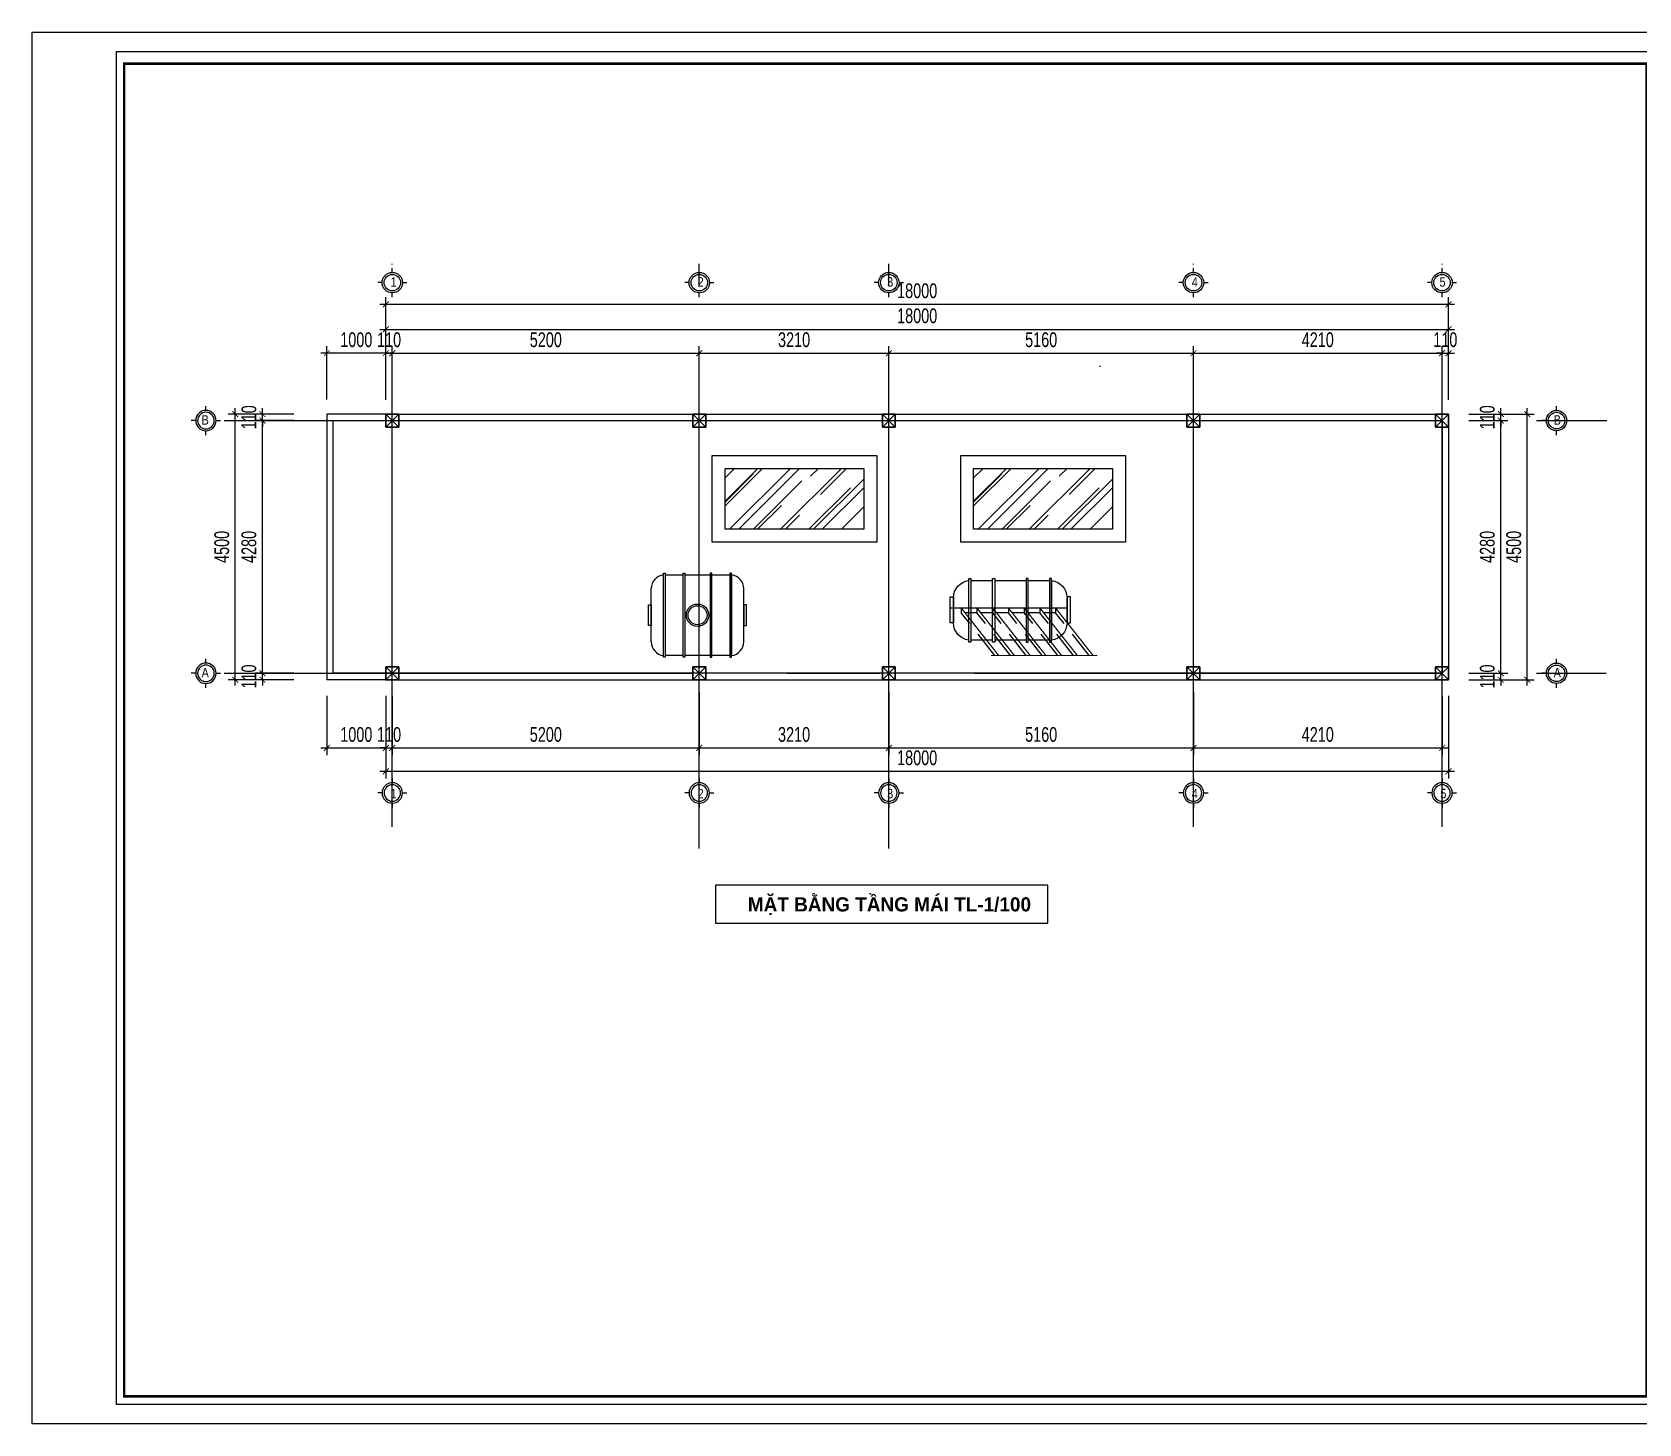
# Model space of a CAD drawing. Header units: inches. Extents: x 442278 to 842836, y -356313 to 59457.
# Drawn here: x 466328 to 493543, y -173391 to -149819 of the extents above; entities that cross this region are included whole.
import ezdxf
from ezdxf.enums import TextEntityAlignment as Align

# ---------------------------------------------------------------- set-up
doc = ezdxf.new("R2010")
doc.units = ezdxf.units.IN
doc.header["$LTSCALE"] = 250
doc.header["$MEASUREMENT"] = 0
doc.linetypes.add('CENTER', pattern=[50.8, 31.75, -6.35, 6.35, -6.35])
doc.linetypes.add('HIDDEN', pattern=[9.525, 6.35, -3.175])
for name, color, linetype in [('3', 9, 'Continuous'), ('CTN', 6, 'Continuous'), ('damvua', 7, 'Continuous'), ('DIM', 8, 'Continuous'), ('gsgsdfg', 31, 'Continuous'), ('HACTH250', 250, 'Continuous'), ('LA.BT', 7, 'Continuous'), ('LA.DIM', 251, 'Continuous'), ('LA.TEXT', 60, 'Continuous'), ('NETTHAY', 8, 'Continuous'), ('NTHAY', 8, 'Continuous'), ('TEXT', 7, 'Continuous'), ('TRUC', 251, 'CENTER')]:
    doc.layers.add(name, color=color, linetype=linetype)
doc.layers.add('KGX-TR', color=3, linetype='HIDDEN', lineweight=0)
doc.layers.add('PLUMPING', color=7, linetype='Continuous', lineweight=9)
doc.styles.add('AVANTH', font='')
doc.styles.add('KIEU1', font='', dxfattribs={"height": 250})
doc.styles.add('S.STEXT', font='arial.ttf', dxfattribs={"width": 0.7})
doc.styles.add('VnAvantH', font='', dxfattribs={"width": 0.7})
doc.styles.get('AVANTH').set_extended_font_data('.VnAvantH')
doc.styles.get('KIEU1').set_extended_font_data('.VnArial')
doc.styles.get('VnAvantH').set_extended_font_data('.VnAvantH')
doc.linetypes.add('TX', pattern='A,676.874288,-193.500228,["tx",AVANTH,S=240.510514,R=359.931402,X=0,Y=-131.162874],-560.72896,746.79278', length=2177.896256)
doc.dimstyles.new('S.DIM100', dxfattribs={"dimtxt": 250, "dimasz": 100, "dimexe": 120, "dimexo": 0, "dimgap": 100, "dimtad": 1, "dimdec": 0, "dimzin": 13, "dimdsep": 46, "dimtxsty": 'S.STEXT', "dimblk": 'ARCHTICK', "dimblk1": 'ARCHTICK', "dimcen": 0, "dimdle": 100, "dimclrd": 251, "dimclre": 251, "dimclrt": 60, "dimadec": 0, "dimazin": 0, "dimtfac": 1, "dimtdec": 0, "dimtix": 1, "dimtmove": 2, "dimatfit": 3, "dimfxl": 1, "dimtolj": 1, "dimtzin": 13, "dimarcsym": 0})

# ---------------------------------------------------------------- blocks, each defined once
blk = doc.blocks.new('_ArchTick')
at = {"color": 0, "linetype": 'ByBlock', "const_width": 0.15}
blk.add_lwpolyline([(-0.5, -0.5), (0.5, 0.5)], dxfattribs=at)
blk = doc.blocks.new('*D137')
at = {"layer": 'DEFPOINTS', "color": 0, "transparency": 16777216}
for p in [(477629, -155257), (472429, -156186), (477629, -156186)]:
    blk.add_point(p, dxfattribs=at)
at = {"layer": 'LA.DIM', "color": 251, "lineweight": -2, "transparency": 16777216}
for p, q in [((472329, -155257), (477729, -155257)), ((472429, -156186), (472429, -155137)), ((477629, -156186), (477629, -155137))]:
    blk.add_line(p, q, dxfattribs=at)
at = {"layer": 'LA.DIM', "color": 251, "lineweight": -2, "transparency": 16777216, "xscale": 100, "yscale": 100, "zscale": 100, "rotation": 180}
blk.add_blockref('_ArchTick', (472429, -155257), dxfattribs=at)
at = {"layer": 'LA.DIM', "color": 251, "lineweight": -2, "transparency": 16777216, "xscale": 100, "yscale": 100, "zscale": 100}
blk.add_blockref('_ArchTick', (477629, -155257), dxfattribs=at)
at = {"layer": 'LA.DIM', "color": 60, "transparency": 16777216, "insert": (475029, -155030), "char_height": 250, "attachment_point": 5, "style": 'S.STEXT'}
blk.add_mtext('\\A1;5200', dxfattribs=at)
blk = doc.blocks.new('*D138')
at = {"layer": 'DEFPOINTS', "color": 0, "transparency": 16777216}
for p in [(480839, -155257), (477629, -156186), (480839, -156186)]:
    blk.add_point(p, dxfattribs=at)
at = {"layer": 'LA.DIM', "color": 251, "lineweight": -2, "transparency": 16777216}
for p, q in [((477529, -155257), (480939, -155257)), ((477629, -156186), (477629, -155137)), ((480839, -156186), (480839, -155137))]:
    blk.add_line(p, q, dxfattribs=at)
at = {"layer": 'LA.DIM', "color": 251, "lineweight": -2, "transparency": 16777216, "xscale": 100, "yscale": 100, "zscale": 100, "rotation": 180}
blk.add_blockref('_ArchTick', (477629, -155257), dxfattribs=at)
at = {"layer": 'LA.DIM', "color": 251, "lineweight": -2, "transparency": 16777216, "xscale": 100, "yscale": 100, "zscale": 100}
blk.add_blockref('_ArchTick', (480839, -155257), dxfattribs=at)
at = {"layer": 'LA.DIM', "color": 60, "transparency": 16777216, "insert": (479234, -155030), "char_height": 250, "attachment_point": 5, "style": 'S.STEXT'}
blk.add_mtext('\\A1;3210', dxfattribs=at)
blk = doc.blocks.new('*D139')
at = {"layer": 'DEFPOINTS', "color": 0, "transparency": 16777216}
for p in [(485999, -155257), (480839, -156186), (485999, -156186)]:
    blk.add_point(p, dxfattribs=at)
at = {"layer": 'LA.DIM', "color": 251, "lineweight": -2, "transparency": 16777216}
for p, q in [((480739, -155257), (486099, -155257)), ((480839, -156186), (480839, -155137)), ((485999, -156186), (485999, -155137))]:
    blk.add_line(p, q, dxfattribs=at)
at = {"layer": 'LA.DIM', "color": 251, "lineweight": -2, "transparency": 16777216, "xscale": 100, "yscale": 100, "zscale": 100, "rotation": 180}
blk.add_blockref('_ArchTick', (480839, -155257), dxfattribs=at)
at = {"layer": 'LA.DIM', "color": 251, "lineweight": -2, "transparency": 16777216, "xscale": 100, "yscale": 100, "zscale": 100}
blk.add_blockref('_ArchTick', (485999, -155257), dxfattribs=at)
at = {"layer": 'LA.DIM', "color": 60, "transparency": 16777216, "insert": (483419, -155030), "char_height": 250, "attachment_point": 5, "style": 'S.STEXT'}
blk.add_mtext('\\A1;5160', dxfattribs=at)
blk = doc.blocks.new('*D140')
at = {"layer": 'DEFPOINTS', "color": 0, "transparency": 16777216}
for p in [(490209, -155257), (485999, -156045), (490209, -156045)]:
    blk.add_point(p, dxfattribs=at)
at = {"layer": 'LA.DIM', "color": 251, "lineweight": -2, "transparency": 16777216}
for p, q in [((485899, -155257), (490309, -155257)), ((485999, -156045), (485999, -155137)), ((490209, -156045), (490209, -155137))]:
    blk.add_line(p, q, dxfattribs=at)
at = {"layer": 'LA.DIM', "color": 251, "lineweight": -2, "transparency": 16777216, "xscale": 100, "yscale": 100, "zscale": 100, "rotation": 180}
blk.add_blockref('_ArchTick', (485999, -155257), dxfattribs=at)
at = {"layer": 'LA.DIM', "color": 251, "lineweight": -2, "transparency": 16777216, "xscale": 100, "yscale": 100, "zscale": 100}
blk.add_blockref('_ArchTick', (490209, -155257), dxfattribs=at)
at = {"layer": 'LA.DIM', "color": 60, "transparency": 16777216, "insert": (488104, -155030), "char_height": 250, "attachment_point": 5, "style": 'S.STEXT'}
blk.add_mtext('\\A1;4210', dxfattribs=at)
blk = doc.blocks.new('*D141')
at = {"layer": 'DEFPOINTS', "color": 0, "transparency": 16777216}
for p in [(490319, -155257), (490209, -156045), (490319, -156045)]:
    blk.add_point(p, dxfattribs=at)
at = {"layer": 'LA.DIM', "color": 251, "lineweight": -2, "transparency": 16777216}
for p, q in [((490209, -155257), (490109, -155257)), ((490209, -156045), (490209, -155137)), ((490209, -155257), (490319, -155257)), ((490319, -156045), (490319, -155137)), ((490319, -155257), (490419, -155257))]:
    blk.add_line(p, q, dxfattribs=at)
at = {"layer": 'LA.DIM', "color": 251, "lineweight": -2, "transparency": 16777216, "xscale": 100, "yscale": 100, "zscale": 100}
blk.add_blockref('_ArchTick', (490209, -155257), dxfattribs=at)
at = {"layer": 'LA.DIM', "color": 251, "lineweight": -2, "transparency": 16777216, "xscale": 100, "yscale": 100, "zscale": 100, "rotation": 180}
blk.add_blockref('_ArchTick', (490319, -155257), dxfattribs=at)
at = {"layer": 'LA.DIM', "color": 60, "transparency": 16777216, "insert": (490264, -155030), "char_height": 250, "attachment_point": 5, "style": 'S.STEXT'}
blk.add_mtext('\\A1;110', dxfattribs=at)
blk = doc.blocks.new('*D142')
at = {"layer": 'DEFPOINTS', "color": 0, "transparency": 16777216}
for p in [(472319, -155257), (472319, -156042), (472429, -156042)]:
    blk.add_point(p, dxfattribs=at)
at = {"layer": 'LA.DIM', "color": 251, "lineweight": -2, "transparency": 16777216}
for p, q in [((472319, -155257), (472219, -155257)), ((472319, -156042), (472319, -155137)), ((472429, -155257), (472319, -155257)), ((472429, -156042), (472429, -155137)), ((472429, -155257), (472529, -155257))]:
    blk.add_line(p, q, dxfattribs=at)
at = {"layer": 'LA.DIM', "color": 251, "lineweight": -2, "transparency": 16777216, "xscale": 100, "yscale": 100, "zscale": 100}
blk.add_blockref('_ArchTick', (472319, -155257), dxfattribs=at)
at = {"layer": 'LA.DIM', "color": 251, "lineweight": -2, "transparency": 16777216, "xscale": 100, "yscale": 100, "zscale": 100, "rotation": 180}
blk.add_blockref('_ArchTick', (472429, -155257), dxfattribs=at)
at = {"layer": 'LA.DIM', "color": 60, "transparency": 16777216, "insert": (472374, -155030), "char_height": 250, "attachment_point": 5, "style": 'S.STEXT'}
blk.add_mtext('\\A1;110', dxfattribs=at)
blk = doc.blocks.new('*D143')
at = {"layer": 'DEFPOINTS', "color": 0, "transparency": 16777216}
for p in [(471319, -155257), (471319, -156042), (472319, -156042)]:
    blk.add_point(p, dxfattribs=at)
at = {"layer": 'LA.DIM', "color": 251, "lineweight": -2, "transparency": 16777216}
for p, q in [((472419, -155257), (471219, -155257)), ((471319, -156042), (471319, -155137)), ((472319, -156042), (472319, -155137))]:
    blk.add_line(p, q, dxfattribs=at)
at = {"layer": 'LA.DIM', "color": 251, "lineweight": -2, "transparency": 16777216, "xscale": 100, "yscale": 100, "zscale": 100, "rotation": 180}
blk.add_blockref('_ArchTick', (471319, -155257), dxfattribs=at)
at = {"layer": 'LA.DIM', "color": 251, "lineweight": -2, "transparency": 16777216, "xscale": 100, "yscale": 100, "zscale": 100}
blk.add_blockref('_ArchTick', (472319, -155257), dxfattribs=at)
at = {"layer": 'LA.DIM', "color": 60, "transparency": 16777216, "insert": (471819, -155030), "char_height": 250, "attachment_point": 5, "style": 'S.STEXT'}
blk.add_mtext('\\A1;1000', dxfattribs=at)
blk = doc.blocks.new('*D144')
at = {"layer": 'DEFPOINTS', "color": 0, "transparency": 16777216}
for p in [(490319, -154853), (472319, -156045), (490319, -156045)]:
    blk.add_point(p, dxfattribs=at)
at = {"layer": 'LA.DIM', "color": 251, "lineweight": -2, "transparency": 16777216}
for p, q in [((472319, -156045), (472319, -154733)), ((490319, -156045), (490319, -154733)), ((472219, -154853), (490419, -154853))]:
    blk.add_line(p, q, dxfattribs=at)
at = {"layer": 'LA.DIM', "color": 251, "lineweight": -2, "transparency": 16777216, "xscale": 100, "yscale": 100, "zscale": 100, "rotation": 180}
blk.add_blockref('_ArchTick', (472319, -154853), dxfattribs=at)
at = {"layer": 'LA.DIM', "color": 251, "lineweight": -2, "transparency": 16777216, "xscale": 100, "yscale": 100, "zscale": 100}
blk.add_blockref('_ArchTick', (490319, -154853), dxfattribs=at)
at = {"layer": 'LA.DIM', "color": 60, "transparency": 16777216, "insert": (481319, -154625), "char_height": 250, "attachment_point": 5, "style": 'S.STEXT'}
blk.add_mtext('\\A1;18000', dxfattribs=at)
blk = doc.blocks.new('*D145')
at = {"layer": 'DEFPOINTS', "color": 0, "transparency": 16777216}
for p in [(490319, -154429), (472319, -156045), (490319, -156045)]:
    blk.add_point(p, dxfattribs=at)
at = {"layer": 'LA.DIM', "color": 251, "lineweight": -2, "transparency": 16777216}
for p, q in [((472219, -154429), (490419, -154429)), ((472319, -156045), (472319, -154309)), ((490319, -156045), (490319, -154309))]:
    blk.add_line(p, q, dxfattribs=at)
at = {"layer": 'LA.DIM', "color": 251, "lineweight": -2, "transparency": 16777216, "xscale": 100, "yscale": 100, "zscale": 100, "rotation": 180}
blk.add_blockref('_ArchTick', (472319, -154429), dxfattribs=at)
at = {"layer": 'LA.DIM', "color": 251, "lineweight": -2, "transparency": 16777216, "xscale": 100, "yscale": 100, "zscale": 100}
blk.add_blockref('_ArchTick', (490319, -154429), dxfattribs=at)
at = {"layer": 'LA.DIM', "color": 60, "transparency": 16777216, "insert": (481319, -154201), "char_height": 250, "attachment_point": 5, "style": 'S.STEXT'}
blk.add_mtext('\\A1;18000', dxfattribs=at)
blk = doc.blocks.new('*D146')
at = {"layer": 'DEFPOINTS', "color": 0, "transparency": 16777216}
for p in [(472429, -161063), (477629, -161063), (477629, -161943)]:
    blk.add_point(p, dxfattribs=at)
at = {"layer": 'LA.DIM', "color": 251, "lineweight": -2, "transparency": 16777216}
for p, q in [((472429, -161063), (472429, -162063)), ((477629, -161063), (477629, -162063)), ((472329, -161943), (477729, -161943))]:
    blk.add_line(p, q, dxfattribs=at)
at = {"layer": 'LA.DIM', "color": 251, "lineweight": -2, "transparency": 16777216, "xscale": 100, "yscale": 100, "zscale": 100, "rotation": 180}
blk.add_blockref('_ArchTick', (472429, -161943), dxfattribs=at)
at = {"layer": 'LA.DIM', "color": 251, "lineweight": -2, "transparency": 16777216, "xscale": 100, "yscale": 100, "zscale": 100}
blk.add_blockref('_ArchTick', (477629, -161943), dxfattribs=at)
at = {"layer": 'LA.DIM', "color": 60, "transparency": 16777216, "insert": (475029, -161716), "char_height": 250, "attachment_point": 5, "style": 'S.STEXT'}
blk.add_mtext('\\A1;5200', dxfattribs=at)
blk = doc.blocks.new('*D147')
at = {"layer": 'DEFPOINTS', "color": 0, "transparency": 16777216}
for p in [(477629, -160996), (480839, -160996), (480839, -161943)]:
    blk.add_point(p, dxfattribs=at)
at = {"layer": 'LA.DIM', "color": 251, "lineweight": -2, "transparency": 16777216}
for p, q in [((477629, -160996), (477629, -162063)), ((480839, -160996), (480839, -162063)), ((477529, -161943), (480939, -161943))]:
    blk.add_line(p, q, dxfattribs=at)
at = {"layer": 'LA.DIM', "color": 251, "lineweight": -2, "transparency": 16777216, "xscale": 100, "yscale": 100, "zscale": 100, "rotation": 180}
blk.add_blockref('_ArchTick', (477629, -161943), dxfattribs=at)
at = {"layer": 'LA.DIM', "color": 251, "lineweight": -2, "transparency": 16777216, "xscale": 100, "yscale": 100, "zscale": 100}
blk.add_blockref('_ArchTick', (480839, -161943), dxfattribs=at)
at = {"layer": 'LA.DIM', "color": 60, "transparency": 16777216, "insert": (479234, -161716), "char_height": 250, "attachment_point": 5, "style": 'S.STEXT'}
blk.add_mtext('\\A1;3210', dxfattribs=at)
blk = doc.blocks.new('*D148')
at = {"layer": 'DEFPOINTS', "color": 0, "transparency": 16777216}
for p in [(480839, -160996), (485999, -160996), (485999, -161943)]:
    blk.add_point(p, dxfattribs=at)
at = {"layer": 'LA.DIM', "color": 251, "lineweight": -2, "transparency": 16777216}
for p, q in [((480839, -160996), (480839, -162063)), ((485999, -160996), (485999, -162063)), ((480739, -161943), (486099, -161943))]:
    blk.add_line(p, q, dxfattribs=at)
at = {"layer": 'LA.DIM', "color": 251, "lineweight": -2, "transparency": 16777216, "xscale": 100, "yscale": 100, "zscale": 100, "rotation": 180}
blk.add_blockref('_ArchTick', (480839, -161943), dxfattribs=at)
at = {"layer": 'LA.DIM', "color": 251, "lineweight": -2, "transparency": 16777216, "xscale": 100, "yscale": 100, "zscale": 100}
blk.add_blockref('_ArchTick', (485999, -161943), dxfattribs=at)
at = {"layer": 'LA.DIM', "color": 60, "transparency": 16777216, "insert": (483419, -161716), "char_height": 250, "attachment_point": 5, "style": 'S.STEXT'}
blk.add_mtext('\\A1;5160', dxfattribs=at)
blk = doc.blocks.new('*D149')
at = {"layer": 'DEFPOINTS', "color": 0, "transparency": 16777216}
for p in [(485999, -161063), (490209, -161063), (490209, -161943)]:
    blk.add_point(p, dxfattribs=at)
at = {"layer": 'LA.DIM', "color": 251, "lineweight": -2, "transparency": 16777216}
for p, q in [((485999, -161063), (485999, -162063)), ((490209, -161063), (490209, -162063)), ((485899, -161943), (490309, -161943))]:
    blk.add_line(p, q, dxfattribs=at)
at = {"layer": 'LA.DIM', "color": 251, "lineweight": -2, "transparency": 16777216, "xscale": 100, "yscale": 100, "zscale": 100, "rotation": 180}
blk.add_blockref('_ArchTick', (485999, -161943), dxfattribs=at)
at = {"layer": 'LA.DIM', "color": 251, "lineweight": -2, "transparency": 16777216, "xscale": 100, "yscale": 100, "zscale": 100}
blk.add_blockref('_ArchTick', (490209, -161943), dxfattribs=at)
at = {"layer": 'LA.DIM', "color": 60, "transparency": 16777216, "insert": (488104, -161716), "char_height": 250, "attachment_point": 5, "style": 'S.STEXT'}
blk.add_mtext('\\A1;4210', dxfattribs=at)
blk = doc.blocks.new('*D150')
at = {"layer": 'DEFPOINTS', "color": 0, "transparency": 16777216}
for p in [(472319, -161063), (472429, -161063), (472429, -161943)]:
    blk.add_point(p, dxfattribs=at)
at = {"layer": 'LA.DIM', "color": 251, "lineweight": -2, "transparency": 16777216}
for p, q in [((472319, -161063), (472319, -162063)), ((472429, -161063), (472429, -162063)), ((472319, -161943), (472219, -161943)), ((472319, -161943), (472429, -161943)), ((472429, -161943), (472529, -161943))]:
    blk.add_line(p, q, dxfattribs=at)
at = {"layer": 'LA.DIM', "color": 251, "lineweight": -2, "transparency": 16777216, "xscale": 100, "yscale": 100, "zscale": 100}
blk.add_blockref('_ArchTick', (472319, -161943), dxfattribs=at)
at = {"layer": 'LA.DIM', "color": 251, "lineweight": -2, "transparency": 16777216, "xscale": 100, "yscale": 100, "zscale": 100, "rotation": 180}
blk.add_blockref('_ArchTick', (472429, -161943), dxfattribs=at)
at = {"layer": 'LA.DIM', "color": 60, "transparency": 16777216, "insert": (472374, -161716), "char_height": 250, "attachment_point": 5, "style": 'S.STEXT'}
blk.add_mtext('\\A1;110', dxfattribs=at)
blk = doc.blocks.new('*D151')
at = {"layer": 'DEFPOINTS', "color": 0, "transparency": 16777216}
for p in [(472319, -161063), (490319, -161063), (490319, -162339)]:
    blk.add_point(p, dxfattribs=at)
at = {"layer": 'LA.DIM', "color": 251, "lineweight": -2, "transparency": 16777216}
for p, q in [((472319, -161063), (472319, -162459)), ((490319, -161063), (490319, -162459)), ((472219, -162339), (490419, -162339))]:
    blk.add_line(p, q, dxfattribs=at)
at = {"layer": 'LA.DIM', "color": 251, "lineweight": -2, "transparency": 16777216, "xscale": 100, "yscale": 100, "zscale": 100, "rotation": 180}
blk.add_blockref('_ArchTick', (472319, -162339), dxfattribs=at)
at = {"layer": 'LA.DIM', "color": 251, "lineweight": -2, "transparency": 16777216, "xscale": 100, "yscale": 100, "zscale": 100}
blk.add_blockref('_ArchTick', (490319, -162339), dxfattribs=at)
at = {"layer": 'LA.DIM', "color": 60, "transparency": 16777216, "insert": (481319, -162111), "char_height": 250, "attachment_point": 5, "style": 'S.STEXT'}
blk.add_mtext('\\A1;18000', dxfattribs=at)
blk = doc.blocks.new('*D124')
at = {"layer": 'DEFPOINTS', "color": 0, "transparency": 16777216}
for p in [(471319, -161063), (472319, -161063), (472319, -161943)]:
    blk.add_point(p, dxfattribs=at)
at = {"layer": 'LA.DIM', "color": 251, "lineweight": -2, "transparency": 16777216}
for p, q in [((471319, -161063), (471319, -162063)), ((472319, -161063), (472319, -162063)), ((471219, -161943), (472419, -161943))]:
    blk.add_line(p, q, dxfattribs=at)
at = {"layer": 'LA.DIM', "color": 251, "lineweight": -2, "transparency": 16777216, "xscale": 100, "yscale": 100, "zscale": 100, "rotation": 180}
blk.add_blockref('_ArchTick', (471319, -161943), dxfattribs=at)
at = {"layer": 'LA.DIM', "color": 251, "lineweight": -2, "transparency": 16777216, "xscale": 100, "yscale": 100, "zscale": 100}
blk.add_blockref('_ArchTick', (472319, -161943), dxfattribs=at)
at = {"layer": 'LA.DIM', "color": 60, "transparency": 16777216, "insert": (471819, -161716), "char_height": 250, "attachment_point": 5, "style": 'S.STEXT'}
blk.add_mtext('\\A1;1000', dxfattribs=at)
blk = doc.blocks.new('vongtrondim')
at = {"layer": 'damvua'}
blk.add_circle((0, 0), 175, dxfattribs=at)
at = {"layer": 'NTHAY'}
for p, q in [((-226, 0), (-309, 0)), ((0, 226), (0, 309)), ((226, 0), (309, 0)), ((0, -309), (0, -226))]:
    blk.add_line(p, q, dxfattribs=at)
blk.add_circle((0, 0), 216, dxfattribs=at)
blk = doc.blocks.new('*D125')
at = {"layer": 'DEFPOINTS', "color": 0, "transparency": 16777216}
for p in [(470229, -156398), (470758, -156398), (470758, -160678)]:
    blk.add_point(p, dxfattribs=at)
at = {"layer": 'LA.DIM', "color": 251, "lineweight": -2, "transparency": 16777216}
for p, q in [((470758, -156398), (470109, -156398)), ((470229, -160778), (470229, -156298)), ((470758, -160678), (470109, -160678))]:
    blk.add_line(p, q, dxfattribs=at)
at = {"layer": 'LA.DIM', "color": 251, "lineweight": -2, "transparency": 16777216, "xscale": 100, "yscale": 100, "zscale": 100}
for p, rotation in [((470229, -156398), 90), ((470229, -160678), 270)]:
    blk.add_blockref('_ArchTick', p, dxfattribs=dict(at, rotation=rotation))
at = {"layer": 'LA.DIM', "color": 60, "transparency": 16777216, "insert": (470001, -158538), "char_height": 250, "attachment_point": 5, "rotation": 90, "style": 'S.STEXT'}
blk.add_mtext('\\A1;4280', dxfattribs=at)
blk = doc.blocks.new('*D126')
at = {"layer": 'DEFPOINTS', "color": 0, "transparency": 16777216}
for p in [(469769, -156288), (470758, -156288), (470758, -160788)]:
    blk.add_point(p, dxfattribs=at)
at = {"layer": 'LA.DIM', "color": 251, "lineweight": -2, "transparency": 16777216}
for p, q in [((469769, -160888), (469769, -156188)), ((470758, -156288), (469649, -156288)), ((470758, -160788), (469649, -160788))]:
    blk.add_line(p, q, dxfattribs=at)
at = {"layer": 'LA.DIM', "color": 251, "lineweight": -2, "transparency": 16777216, "xscale": 100, "yscale": 100, "zscale": 100}
for p, rotation in [((469769, -156288), 90), ((469769, -160788), 270)]:
    blk.add_blockref('_ArchTick', p, dxfattribs=dict(at, rotation=rotation))
at = {"layer": 'LA.DIM', "color": 60, "transparency": 16777216, "insert": (469541, -158538), "char_height": 250, "attachment_point": 5, "rotation": 90, "style": 'S.STEXT'}
blk.add_mtext('\\A1;4500', dxfattribs=at)
blk = doc.blocks.new('*D127')
at = {"layer": 'DEFPOINTS', "color": 0, "transparency": 16777216}
for p in [(470229, -160678), (470758, -160678), (470758, -160788)]:
    blk.add_point(p, dxfattribs=at)
at = {"layer": 'LA.DIM', "color": 251, "lineweight": -2, "transparency": 16777216}
for p, q in [((470758, -160678), (470109, -160678)), ((470758, -160788), (470109, -160788)), ((470229, -160678), (470229, -160578)), ((470229, -160788), (470229, -160678)), ((470229, -160788), (470229, -160888))]:
    blk.add_line(p, q, dxfattribs=at)
at = {"layer": 'LA.DIM', "color": 251, "lineweight": -2, "transparency": 16777216, "xscale": 100, "yscale": 100, "zscale": 100}
for p, rotation in [((470229, -160678), 270), ((470229, -160788), 90)]:
    blk.add_blockref('_ArchTick', p, dxfattribs=dict(at, rotation=rotation))
at = {"layer": 'LA.DIM', "color": 60, "transparency": 16777216, "insert": (470001, -160733), "char_height": 250, "attachment_point": 5, "rotation": 90, "style": 'S.STEXT'}
blk.add_mtext('\\A1;110', dxfattribs=at)
blk = doc.blocks.new('*D128')
at = {"layer": 'DEFPOINTS', "color": 0, "transparency": 16777216}
for p in [(470229, -156288), (470758, -156288), (470758, -156398)]:
    blk.add_point(p, dxfattribs=at)
at = {"layer": 'LA.DIM', "color": 251, "lineweight": -2, "transparency": 16777216}
for p, q in [((470229, -156288), (470229, -156188)), ((470758, -156288), (470109, -156288)), ((470758, -156398), (470109, -156398)), ((470229, -156398), (470229, -156288)), ((470229, -156398), (470229, -156498))]:
    blk.add_line(p, q, dxfattribs=at)
at = {"layer": 'LA.DIM', "color": 251, "lineweight": -2, "transparency": 16777216, "xscale": 100, "yscale": 100, "zscale": 100}
for p, rotation in [((470229, -156288), 270), ((470229, -156398), 90)]:
    blk.add_blockref('_ArchTick', p, dxfattribs=dict(at, rotation=rotation))
at = {"layer": 'LA.DIM', "color": 60, "transparency": 16777216, "insert": (470001, -156343), "char_height": 250, "attachment_point": 5, "rotation": 90, "style": 'S.STEXT'}
blk.add_mtext('\\A1;110', dxfattribs=at)
blk = doc.blocks.new('*D129')
at = {"layer": 'DEFPOINTS', "color": 0, "transparency": 16777216}
for p in [(490664, -156288), (491652, -156288), (490664, -160788)]:
    blk.add_point(p, dxfattribs=at)
at = {"layer": 'LA.DIM', "color": 251, "lineweight": -2, "transparency": 16777216}
for p, q in [((491652, -160888), (491652, -156188)), ((490664, -156288), (491772, -156288)), ((490664, -160788), (491772, -160788))]:
    blk.add_line(p, q, dxfattribs=at)
at = {"layer": 'LA.DIM', "color": 251, "lineweight": -2, "transparency": 16777216, "xscale": 100, "yscale": 100, "zscale": 100}
for p, rotation in [((491652, -156288), 90), ((491652, -160788), 270)]:
    blk.add_blockref('_ArchTick', p, dxfattribs=dict(at, rotation=rotation))
at = {"layer": 'LA.DIM', "color": 60, "transparency": 16777216, "insert": (491424, -158538), "char_height": 250, "attachment_point": 5, "rotation": 90, "style": 'S.STEXT'}
blk.add_mtext('\\A1;4500', dxfattribs=at)
blk = doc.blocks.new('*D130')
at = {"layer": 'DEFPOINTS', "color": 0, "transparency": 16777216}
for p in [(490664, -160678), (490664, -160788), (491204, -160678)]:
    blk.add_point(p, dxfattribs=at)
at = {"layer": 'LA.DIM', "color": 251, "lineweight": -2, "transparency": 16777216}
for p, q in [((490664, -160678), (491324, -160678)), ((490664, -160788), (491324, -160788)), ((491204, -160678), (491204, -160578)), ((491204, -160788), (491204, -160678)), ((491204, -160788), (491204, -160888))]:
    blk.add_line(p, q, dxfattribs=at)
at = {"layer": 'LA.DIM', "color": 251, "lineweight": -2, "transparency": 16777216, "xscale": 100, "yscale": 100, "zscale": 100}
for p, rotation in [((491204, -160678), 270), ((491204, -160788), 90)]:
    blk.add_blockref('_ArchTick', p, dxfattribs=dict(at, rotation=rotation))
at = {"layer": 'LA.DIM', "color": 60, "transparency": 16777216, "insert": (490976, -160733), "char_height": 250, "attachment_point": 5, "rotation": 90, "style": 'S.STEXT'}
blk.add_mtext('\\A1;110', dxfattribs=at)
blk = doc.blocks.new('*D131')
at = {"layer": 'DEFPOINTS', "color": 0, "transparency": 16777216}
for p in [(490664, -156398), (491204, -156398), (490664, -160678)]:
    blk.add_point(p, dxfattribs=at)
at = {"layer": 'LA.DIM', "color": 251, "lineweight": -2, "transparency": 16777216}
for p, q in [((490664, -156398), (491324, -156398)), ((491204, -160778), (491204, -156298)), ((490664, -160678), (491324, -160678))]:
    blk.add_line(p, q, dxfattribs=at)
at = {"layer": 'LA.DIM', "color": 251, "lineweight": -2, "transparency": 16777216, "xscale": 100, "yscale": 100, "zscale": 100}
for p, rotation in [((491204, -156398), 90), ((491204, -160678), 270)]:
    blk.add_blockref('_ArchTick', p, dxfattribs=dict(at, rotation=rotation))
at = {"layer": 'LA.DIM', "color": 60, "transparency": 16777216, "insert": (490976, -158538), "char_height": 250, "attachment_point": 5, "rotation": 90, "style": 'S.STEXT'}
blk.add_mtext('\\A1;4280', dxfattribs=at)
blk = doc.blocks.new('*D132')
at = {"layer": 'DEFPOINTS', "color": 0, "transparency": 16777216}
for p in [(490664, -156288), (490664, -156398), (491204, -156288)]:
    blk.add_point(p, dxfattribs=at)
at = {"layer": 'LA.DIM', "color": 251, "lineweight": -2, "transparency": 16777216}
for p, q in [((491204, -156288), (491204, -156188)), ((490664, -156288), (491324, -156288)), ((490664, -156398), (491324, -156398)), ((491204, -156398), (491204, -156288)), ((491204, -156398), (491204, -156498))]:
    blk.add_line(p, q, dxfattribs=at)
at = {"layer": 'LA.DIM', "color": 251, "lineweight": -2, "transparency": 16777216, "xscale": 100, "yscale": 100, "zscale": 100}
for p, rotation in [((491204, -156288), 270), ((491204, -156398), 90)]:
    blk.add_blockref('_ArchTick', p, dxfattribs=dict(at, rotation=rotation))
at = {"layer": 'LA.DIM', "color": 60, "transparency": 16777216, "insert": (490976, -156343), "char_height": 250, "attachment_point": 5, "rotation": 90, "style": 'S.STEXT'}
blk.add_mtext('\\A1;110', dxfattribs=at)
blk = doc.blocks.new('KHUNG CHUAN SEICO')
at = {"layer": 'DEFPOINTS', "lineweight": -3, "ltscale": 2000}
blk.add_lwpolyline([(0, 397.16), (572.13, 397.16), (572.13, 0), (0, 0)], close=True, dxfattribs=at)
at = {"layer": 'gsgsdfg'}
blk.add_lwpolyline([(0, 397.16), (572.13, 397.16), (572.13, 0), (0, 0)], close=True, dxfattribs=at)
blk.add_lwpolyline([(0, 397.16), (572.13, 397.16), (572.13, 0), (0, 0)], close=True, dxfattribs=at)
at = {"layer": 'NETTHAY', "ltscale": 0.5, "const_width": 0.743}
blk.add_lwpolyline([(26.26, 388.15), (460.75, 388.15), (460.75, 7.88), (26.26, 7.88), (26.26, 388.51)], dxfattribs=at)
at = {"layer": 'NTHAY', "lineweight": -3, "ltscale": 2000}
blk.add_lwpolyline([(24.06, 391.61), (565.91, 391.61), (565.91, 5.55), (24.06, 5.55)], close=True, dxfattribs=at)
at = {"layer": '3', "ltscale": 0.5, "style": 'VnAvantH'}
for tag, height, p in [('DRAWING1', 4.75, (514.01, 46.77)), ('DRAWING2', 4.75, (514.07, 36.02)), ('DATE', 2.5, (477.02, 18.64))]:
    blk.add_attdef(tag, text='', height=height, dxfattribs=at).set_placement(p, align=Align.CENTER)
blk = doc.blocks.new('xxxxxxxxx')
at = {"layer": 'KGX-TR', "ltscale": 0.2, "const_width": 15, "flags": 128}
for points in [[(1116174, 2875464), (1116613, 2876021)], [(1116358, 2875464), (1116797, 2876021)], [(1116483, 2876021), (1117850, 2876021)], [(1116543, 2875464), (1116981, 2876021)], [(1116727, 2875464), (1117166, 2876021)], [(1116911, 2875464), (1117350, 2876021)], [(1117096, 2875464), (1117535, 2876021)], [(1117280, 2875464), (1117719, 2876021)], [(1116125, 2875464), (1117371, 2875464)]]:
    blk.add_lwpolyline(points, dxfattribs=at)
at = {"layer": 'KGX-TR', "ltscale": 0.2, "flags": 128}
for points in [[(1116218, 2875464), (1116613, 2875965)], [(1116402, 2875464), (1116797, 2875965)], [(1116587, 2875464), (1116981, 2875965)], [(1116613, 2876021), (1116613, 2875965)], [(1116613, 2875965), (1116753, 2875965)], [(1116771, 2875464), (1117166, 2875965)], [(1116797, 2876021), (1116797, 2875965)], [(1116797, 2875965), (1116937, 2875965)], [(1116956, 2875464), (1117350, 2875965)], [(1116981, 2876021), (1116981, 2875965)], [(1116981, 2875965), (1117122, 2875965)], [(1117140, 2875464), (1117535, 2875965)], [(1117166, 2876021), (1117166, 2875965)], [(1117166, 2875965), (1117306, 2875965)], [(1117325, 2875464), (1117719, 2875965)], [(1117350, 2876021), (1117350, 2875965)], [(1117350, 2875965), (1117490, 2875965)], [(1117535, 2876021), (1117535, 2875965)], [(1117535, 2875965), (1117675, 2875965)], [(1117719, 2876021), (1117719, 2875965)]]:
    blk.add_lwpolyline(points, dxfattribs=at)
at = {"layer": 'PLUMPING', "color": 40}
for p, q in [((1116659, 2876367), (1116684, 2876367)), ((1116659, 2875620), (1116659, 2876367)), ((1116659, 2876344), (1116659, 2875644)), ((1116684, 2876367), (1116684, 2875620)), ((1116933, 2876344), (1116684, 2876344)), ((1116933, 2876367), (1116957, 2876367)), ((1116933, 2875620), (1116933, 2876367)), ((1116957, 2876367), (1116957, 2875620)), ((1117326, 2876344), (1116957, 2876344)), ((1117326, 2876367), (1117326, 2875620)), ((1117351, 2876367), (1117326, 2876367)), ((1117351, 2875620), (1117351, 2876367)), ((1117606, 2876344), (1117351, 2876344)), ((1117606, 2876367), (1117606, 2875620)), ((1117631, 2876367), (1117606, 2876367)), ((1117631, 2875620), (1117631, 2876367)), ((1117631, 2875644), (1117631, 2876344)), ((1116439, 2876150), (1116479, 2876150)), ((1116439, 2875846), (1116439, 2876150)), ((1116479, 2876150), (1116479, 2875846)), ((1116479, 2875846), (1116479, 2876141)), ((1117811, 2876150), (1117811, 2875846)), ((1117850, 2876150), (1117811, 2876150)), ((1117811, 2875846), (1117811, 2876141)), ((1117850, 2875846), (1117850, 2876150)), ((1116479, 2875846), (1116439, 2875846)), ((1117811, 2875846), (1117850, 2875846)), ((1116684, 2875620), (1116659, 2875620)), ((1116684, 2875644), (1116933, 2875644)), ((1116957, 2875620), (1116933, 2875620)), ((1116957, 2875644), (1117326, 2875644)), ((1117326, 2875620), (1117351, 2875620)), ((1117351, 2875644), (1117606, 2875644)), ((1117606, 2875620), (1117631, 2875620))]:
    blk.add_line(p, q, dxfattribs=at)
for centre, major_axis, start_param, end_param in [((1116687, 2876138), (0, 208), 0.135127, 1.552586), ((1117603, 2876138), (1, 208), -1.547524, -0.130065), ((1116687, 2875850), (0, 208), 1.588875, 3.006334), ((1117603, 2875850), (0, 208), 3.276852, 4.694311)]:
    blk.add_ellipse(centre, major_axis=major_axis, ratio=1, start_param=start_param, end_param=end_param, dxfattribs=at)
blk = doc.blocks.new('ket')
at = {"layer": 'PLUMPING', "color": 10}
for p, q in [((-197624, -200233), (-197624, -199331)), ((-196054, -200233), (-196054, -199331))]:
    blk.add_line(p, q, dxfattribs=at)
for points in [[(-197416, -200494), (-197416, -199070), (-197388, -199070), (-197388, -200494)], [(-197081, -200494), (-197081, -199070), (-197052, -199070), (-197052, -200494)], [(-196597, -200494), (-196597, -199070), (-196626, -199070), (-196626, -200494)], [(-196262, -200494), (-196262, -199070), (-196291, -199070), (-196291, -200494)], [(-197670, -199957), (-197670, -199606), (-197624, -199606), (-197624, -199957)], [(-196008, -199957), (-196008, -199606), (-196054, -199606), (-196054, -199957)]]:
    blk.add_lwpolyline(points, close=True, dxfattribs=at)
for points in [[(-197416, -200467), (-197416, -199097)], [(-197388, -199097), (-197081, -199097)], [(-197052, -199097), (-196626, -199097)], [(-196597, -199097), (-196291, -199097)], [(-196262, -199097), (-196262, -200467)], [(-197081, -200467), (-197388, -200467)], [(-196626, -200467), (-197052, -200467)], [(-196291, -200467), (-196597, -200467)]]:
    blk.add_lwpolyline(points, dxfattribs=at)
for radius in [189, 161]:
    blk.add_circle((-196839, -199782), radius, dxfattribs=at)
for centre, start, end in [((-197384, -199335), 97.774, 178.9884), ((-196295, -199335), 1.0116, 82.226), ((-197384, -200228), 181.0116, 262.226), ((-196295, -200228), 277.774, 358.9884)]:
    blk.add_arc(centre, 240, start, end, dxfattribs=at)

msp = doc.modelspace()

# ---------------------------------------------------------------- hatches: boundary and pattern name
at = {"layer": 'HACTH250', "linetype": 'TX'}
h = msp.add_hatch(dxfattribs=at)
h.set_pattern_fill('AR-RROOF', color=256, scale=500, angle=45, style=0)
h.set_pattern_definition([(45, (192799.13, -402017.9), (424.2641, 1131.37085), [7500, -1000, 2500, -500]), (45, (193092.6, -401370.9), (-823.7794, 116.6726), [1500, -165, 3000, -375]), (45, (192675.4, -401540.6), (1601.59686, 2075.3584), [4000, -700, 2000, -500])])
h.paths.add_polyline_path([(480414.14, -158238.46), (480414.14, -157208.46), (478064.14, -157208.46), (478064.14, -158238.46)])
h = msp.add_hatch(dxfattribs=at)
h.set_pattern_fill('AR-RROOF', color=256, scale=500, angle=45, style=0)
h.set_pattern_definition([(45, (197010.5, -402017.9), (424.2641, 1131.37085), [7500, -1000, 2500, -500]), (45, (197303.96, -401370.9), (-823.7794, 116.6726), [1500, -165, 3000, -375]), (45, (196886.77, -401540.6), (1601.59686, 2075.3584), [4000, -700, 2000, -500])])
h.paths.add_polyline_path([(484625.52, -158238.46), (484625.52, -157208.46), (482275.52, -157208.46), (482275.52, -158238.46)])

# ---------------------------------------------------------------- linework, layer by layer
at = {"linetype": 'TX'}
for p, q in [((472318.87, -156288.46), (471318.87, -156288.46)), ((472318.87, -156288.46), (472538.87, -156508.46)), ((472538.87, -156288.46), (472318.87, -156508.46)), ((477518.87, -156288.46), (477738.87, -156508.46)), ((477738.87, -156288.46), (477518.87, -156508.46)), ((480728.87, -156288.46), (480948.87, -156508.46)), ((480948.87, -156288.46), (480728.87, -156508.46)), ((485888.87, -156288.46), (486108.87, -156508.46)), ((486108.87, -156288.46), (485888.87, -156508.46)), ((490098.87, -156288.46), (490318.87, -156508.46)), ((490318.87, -156288.46), (490098.87, -156508.46)), ((471318.87, -160568.46), (471318.87, -160788.46)), ((472318.87, -160788.46), (471318.87, -160788.46)), ((472318.87, -160568.46), (472538.87, -160788.46)), ((472538.87, -160568.46), (472318.87, -160788.46)), ((477518.87, -160568.46), (477738.87, -160788.46)), ((477738.87, -160568.46), (477518.87, -160788.46)), ((480728.87, -160568.46), (480948.87, -160788.46)), ((480948.87, -160568.46), (480728.87, -160788.46)), ((485888.87, -160568.46), (486108.87, -160788.46)), ((486108.87, -160568.46), (485888.87, -160788.46)), ((490098.87, -160568.46), (490318.87, -160788.46)), ((490318.87, -160568.46), (490098.87, -160788.46))]:
    msp.add_line(p, q, dxfattribs=at)
for points in [[(472318.87, -156508.46), (472538.87, -156508.46), (472538.87, -156288.46), (472318.87, -156288.46)], [(472318.87, -156508.46), (472538.87, -156508.46), (472538.87, -156288.46), (472318.87, -156288.46)], [(472318.87, -156288.46), (472538.87, -156288.46), (472538.87, -156508.46), (472318.87, -156508.46)], [(472318.87, -156508.46), (472538.87, -156508.46), (472538.87, -156288.46), (472318.87, -156288.46)], [(477518.87, -156508.46), (477738.87, -156508.46), (477738.87, -156288.46), (477518.87, -156288.46)], [(477518.87, -156508.46), (477738.87, -156508.46), (477738.87, -156288.46), (477518.87, -156288.46)], [(477518.87, -156288.46), (477738.87, -156288.46), (477738.87, -156508.46), (477518.87, -156508.46)], [(477518.87, -156508.46), (477738.87, -156508.46), (477738.87, -156288.46), (477518.87, -156288.46)], [(480728.87, -156508.46), (480948.87, -156508.46), (480948.87, -156288.46), (480728.87, -156288.46)], [(480728.87, -156508.46), (480948.87, -156508.46), (480948.87, -156288.46), (480728.87, -156288.46)], [(480728.87, -156288.46), (480948.87, -156288.46), (480948.87, -156508.46), (480728.87, -156508.46)], [(480728.87, -156508.46), (480948.87, -156508.46), (480948.87, -156288.46), (480728.87, -156288.46)], [(485888.87, -156508.46), (486108.87, -156508.46), (486108.87, -156288.46), (485888.87, -156288.46)], [(485888.87, -156508.46), (486108.87, -156508.46), (486108.87, -156288.46), (485888.87, -156288.46)], [(485888.87, -156288.46), (486108.87, -156288.46), (486108.87, -156508.46), (485888.87, -156508.46)], [(485888.87, -156508.46), (486108.87, -156508.46), (486108.87, -156288.46), (485888.87, -156288.46)], [(490098.87, -156508.46), (490318.87, -156508.46), (490318.87, -156288.46), (490098.87, -156288.46)], [(490098.87, -156508.46), (490318.87, -156508.46), (490318.87, -156288.46), (490098.87, -156288.46)], [(490098.87, -156288.46), (490318.87, -156288.46), (490318.87, -156508.46), (490098.87, -156508.46)], [(490098.87, -156508.46), (490318.87, -156508.46), (490318.87, -156288.46), (490098.87, -156288.46)], [(472318.87, -160788.46), (472538.87, -160788.46), (472538.87, -160568.46), (472318.87, -160568.46)], [(472318.87, -160788.46), (472538.87, -160788.46), (472538.87, -160568.46), (472318.87, -160568.46)], [(472318.87, -160568.46), (472538.87, -160568.46), (472538.87, -160788.46), (472318.87, -160788.46)], [(472318.87, -160788.46), (472538.87, -160788.46), (472538.87, -160568.46), (472318.87, -160568.46)], [(477518.87, -160788.46), (477738.87, -160788.46), (477738.87, -160568.46), (477518.87, -160568.46)], [(477518.87, -160788.46), (477738.87, -160788.46), (477738.87, -160568.46), (477518.87, -160568.46)], [(477518.87, -160568.46), (477738.87, -160568.46), (477738.87, -160788.46), (477518.87, -160788.46)], [(477518.87, -160788.46), (477738.87, -160788.46), (477738.87, -160568.46), (477518.87, -160568.46)], [(480728.87, -160788.46), (480948.87, -160788.46), (480948.87, -160568.46), (480728.87, -160568.46)], [(480728.87, -160788.46), (480948.87, -160788.46), (480948.87, -160568.46), (480728.87, -160568.46)], [(480728.87, -160568.46), (480948.87, -160568.46), (480948.87, -160788.46), (480728.87, -160788.46)], [(480728.87, -160788.46), (480948.87, -160788.46), (480948.87, -160568.46), (480728.87, -160568.46)], [(485888.87, -160788.46), (486108.87, -160788.46), (486108.87, -160568.46), (485888.87, -160568.46)], [(485888.87, -160788.46), (486108.87, -160788.46), (486108.87, -160568.46), (485888.87, -160568.46)], [(485888.87, -160568.46), (486108.87, -160568.46), (486108.87, -160788.46), (485888.87, -160788.46)], [(485888.87, -160788.46), (486108.87, -160788.46), (486108.87, -160568.46), (485888.87, -160568.46)], [(490098.87, -160788.46), (490318.87, -160788.46), (490318.87, -160568.46), (490098.87, -160568.46)], [(490098.87, -160788.46), (490318.87, -160788.46), (490318.87, -160568.46), (490098.87, -160568.46)], [(490098.87, -160568.46), (490318.87, -160568.46), (490318.87, -160788.46), (490098.87, -160788.46)], [(490098.87, -160788.46), (490318.87, -160788.46), (490318.87, -160568.46), (490098.87, -160568.46)]]:
    msp.add_lwpolyline(points, close=True, dxfattribs=at)
at = {"color": 8}
msp.add_arc((484669.62, -157249.88), 1786.79, 97.858525, 98.476262, dxfattribs=at)
at = {"layer": 'LA.BT'}
for p, q in [((471318.87, -156288.46), (471318.87, -160568.46)), ((472318.87, -156288.46), (490098.87, -156288.46)), ((482808.87, -156398.46), (485888.87, -156398.46)), ((490318.87, -156508.46), (490318.87, -160568.46)), ((472318.87, -160788.46), (490098.87, -160788.46))]:
    msp.add_line(p, q, dxfattribs=at)
msp.add_lwpolyline([(485888.87, -156398.46), (490208.87, -156398.46), (490208.87, -160678.46), (471428.87, -160678.46), (471428.87, -156398.46), (482808.87, -156398.46)], dxfattribs=at)
for points in [[(477844.14, -156988.46), (480634.14, -156988.46), (480634.14, -158458.46), (477844.14, -158458.46)], [(482055.52, -156988.46), (484845.52, -156988.46), (484845.52, -158458.46), (482055.52, -158458.46)], [(478064.14, -157208.46), (480414.14, -157208.46), (480414.14, -158238.46), (478064.14, -158238.46)], [(482275.52, -157208.46), (484625.52, -157208.46), (484625.52, -158238.46), (482275.52, -158238.46)]]:
    msp.add_lwpolyline(points, close=True, dxfattribs=at)
at = {"layer": 'LA.DIM'}
msp.add_line((480838.87, -162990.72), (480838.87, -162975.53), dxfattribs=at)
at = {"layer": 'NETTHAY', "ltscale": 0.5}
msp.add_lwpolyline([(477904.59, -164909.56), (483531.19, -164909.56), (483531.19, -164269.22), (477904.59, -164269.22)], close=True, dxfattribs=at)
at = {"layer": 'TRUC'}
for p, q in [((472428.87, -163280.88), (472428.87, -153741.23)), ((477628.87, -163647.3), (477628.87, -153741.23)), ((480838.87, -163647.3), (480838.87, -153741.23)), ((485998.87, -163280.88), (485998.87, -153741.23)), ((490208.87, -163280.88), (490208.87, -153741.23)), ((469581.58, -156398.46), (493001.77, -156398.46)), ((469581.58, -160678.46), (492988.78, -160678.46))]:
    msp.add_line(p, q, dxfattribs=at)

# ---------------------------------------------------------------- block references
at = {"layer": '3', "xscale": 59.35300561241456, "yscale": 59.35300561205077, "zscale": 59.35300561188508}
msp.add_blockref('KHUNG CHUAN SEICO', (466328.24, -173391.5), dxfattribs=at)
at = {"layer": 'CTN'}
msp.add_blockref('ket', (674438, 40087.27), dxfattribs=at)
at = {"layer": 'DIM', "yscale": 0.8000000007450581, "zscale": 0.8}
for p, xscale in [((472428.87, -154061.84), 0.800000011920929), ((477628.87, -154061.84), 0.800000011920929), ((480838.87, -154061.84), 0.800000011920929), ((485998.87, -154061.84), 0.800000011920929), ((490208.87, -154061.84), 0.800000011920929), ((469271.84, -156398.46), -0.800000011920929), ((492148.55, -156398.46), 0.800000011920929), ((469271.84, -160678.46), -0.800000011920929), ((492148.55, -160678.46), 0.800000011920929)]:
    msp.add_blockref('vongtrondim', p, dxfattribs=dict(at, xscale=xscale))
at = {"layer": 'DIM', "xscale": -0.800000011920929, "yscale": 0.8000000007450581, "zscale": 0.8, "rotation": 180}
for p in [(472428.87, -162705.9), (477628.87, -162705.9), (480838.87, -162705.9), (485998.87, -162705.9), (490208.87, -162705.9)]:
    msp.add_blockref('vongtrondim', p, dxfattribs=at)
at = {"layer": 'KGX-TR', "xscale": -1.445000000298023, "yscale": 1.445000000065193, "zscale": 1.445}
msp.add_blockref('xxxxxxxxx', (2097168.98, -4315422.72), dxfattribs=at)

# ---------------------------------------------------------------- texts
at = {"layer": 'LA.TEXT', "insert": (478450.93, -164774.89), "char_height": 240, "width": 9442.7572, "attachment_point": 7, "style": 'AVANTH'}
msp.add_mtext('{\\f.VnAvantH|b1|i0|c0|p34;mÆt b»ng tÇng m¸i tl-1/100}', dxfattribs=at)
at = {"layer": 'TEXT', "char_height": 160, "width": 573.6, "style": 'KIEU1'}
for s, insert, attachment_point in [('{\\f.VnArial NarrowH|b0|i0|c0|p34;1}', (472400.31, -153970), 1), ('{\\f.VnArial NarrowH|b0|i0|c0|p34;2}', (477600.31, -153970), 1), ('{\\f.VnArial NarrowH|b0|i0|c0|p34;3}', (480810.31, -153970), 1), ('{\\f.VnArial NarrowH|b0|i0|c0|p34;4}', (485970.31, -153970), 1), ('{\\f.VnArial NarrowH|b0|i0|c0|p34;5}', (490166.49, -153970), 1), ('{\\f.VnArial NarrowH|b0|i0|c0|p34;b}', (469320.63, -156306.62), 3), ('{\\f.VnArial NarrowH|b0|i0|c0|p34;b}', (492099.76, -156306.62), 1), ('{\\f.VnArial NarrowH|b0|i0|c0|p34;a}', (469320.63, -160586.62), 3), ('{\\f.VnArial NarrowH|b0|i0|c0|p34;a}', (492099.76, -160586.62), 1), ('{\\f.VnArial NarrowH|b0|i0|c0|p34;1}', (472400.31, -162797.74), 7), ('{\\f.VnArial NarrowH|b0|i0|c0|p34;2}', (477600.31, -162797.74), 7), ('{\\f.VnArial NarrowH|b0|i0|c0|p34;3}', (480810.31, -162797.74), 7), ('{\\f.VnArial NarrowH|b0|i0|c0|p34;4}', (485970.31, -162797.74), 7), ('{\\f.VnArial NarrowH|b0|i0|c0|p34;5}', (490180.31, -162797.74), 7)]:
    msp.add_mtext(s, dxfattribs=dict(at, insert=insert, attachment_point=attachment_point))

# ---------------------------------------------------------------- dimensions: what is measured, and where the dimension line sits
at = {"layer": 'LA.DIM'}
for base, p1, p2, picture, middle in [((490318.87, -154428.8), (472318.87, -156045.08), (490318.87, -156045.08), '*D145', (481318.87, -154201.16)), ((490318.87, -154852.98), (472318.87, -156045.08), (490318.87, -156045.08), '*D144', (481318.87, -154625.34)), ((471318.87, -155257.41), (472318.87, -156041.53), (471318.87, -156041.53), '*D143', (471818.87, -155029.77)), ((472318.87, -155257.41), (472428.87, -156041.53), (472318.87, -156041.53), '*D142', (472373.87, -155029.77)), ((477628.87, -155257.41), (472428.87, -156186.24), (477628.87, -156186.24), '*D137', (475028.87, -155029.77)), ((480838.87, -155257.41), (477628.87, -156186.24), (480838.87, -156186.24), '*D138', (479233.87, -155029.68)), ((485998.87, -155257.41), (480838.87, -156186.24), (485998.87, -156186.24), '*D139', (483418.87, -155029.77)), ((490208.87, -155257.41), (485998.87, -156045.08), (490208.87, -156045.08), '*D140', (488103.87, -155029.77)), ((490318.87, -155257.41), (490208.87, -156045.08), (490318.87, -156045.08), '*D141', (490263.87, -155029.77)), ((472318.87, -161943.27), (471318.87, -161062.87), (472318.87, -161062.87), '*D124', (471818.87, -161715.63)), ((472428.87, -161943.27), (472318.87, -161062.87), (472428.87, -161062.87), '*D150', (472373.87, -161715.63)), ((490318.87, -162338.94), (472318.87, -161062.87), (490318.87, -161062.87), '*D151', (481318.87, -162111.3)), ((477628.87, -161943.27), (472428.87, -161062.87), (477628.87, -161062.87), '*D146', (475028.87, -161715.63)), ((480838.87, -161943.27), (477628.87, -160996.01), (480838.87, -160996.01), '*D147', (479233.87, -161715.55)), ((485998.87, -161943.27), (480838.87, -160996.01), (485998.87, -160996.01), '*D148', (483418.87, -161715.63)), ((490208.87, -161943.27), (485998.87, -161062.87), (490208.87, -161062.87), '*D149', (488103.87, -161715.63))]:
    dim = msp.add_linear_dim(base=base, p1=p1, p2=p2, dimstyle='S.DIM100', dxfattribs=at)
    dim.commit()
    dim.dimension.update_dxf_attribs({"geometry": picture, "text_midpoint": middle})
for base, p1, p2, picture, middle in [((469768.55, -156288.46), (470757.8, -160788.46), (470757.8, -156288.46), '*D126', (469540.91, -158538.46)), ((470229.02, -156288.46), (470757.8, -156398.46), (470757.8, -156288.46), '*D128', (470001.38, -156343.46)), ((491203.54, -156288.46), (490664.31, -156398.46), (490664.31, -156288.46), '*D132', (490975.9, -156343.46)), ((491651.84, -156288.46), (490664.31, -160788.46), (490664.31, -156288.46), '*D129', (491424.2, -158538.46)), ((470229.02, -156398.46), (470757.8, -160678.46), (470757.8, -156398.46), '*D125', (470001.38, -158538.46)), ((491203.54, -156398.46), (490664.31, -160678.46), (490664.31, -156398.46), '*D131', (490975.9, -158538.46)), ((470229.02, -160678.46), (470757.8, -160788.46), (470757.8, -160678.46), '*D127', (470001.38, -160733.46)), ((491203.54, -160678.46), (490664.31, -160788.46), (490664.31, -160678.46), '*D130', (490975.9, -160733.46))]:
    dim = msp.add_linear_dim(base=base, p1=p1, p2=p2, angle=90, dimstyle='S.DIM100', dxfattribs=at)
    dim.commit()
    dim.dimension.update_dxf_attribs({"geometry": picture, "text_midpoint": middle})

doc.saveas('drawing.dxf')
